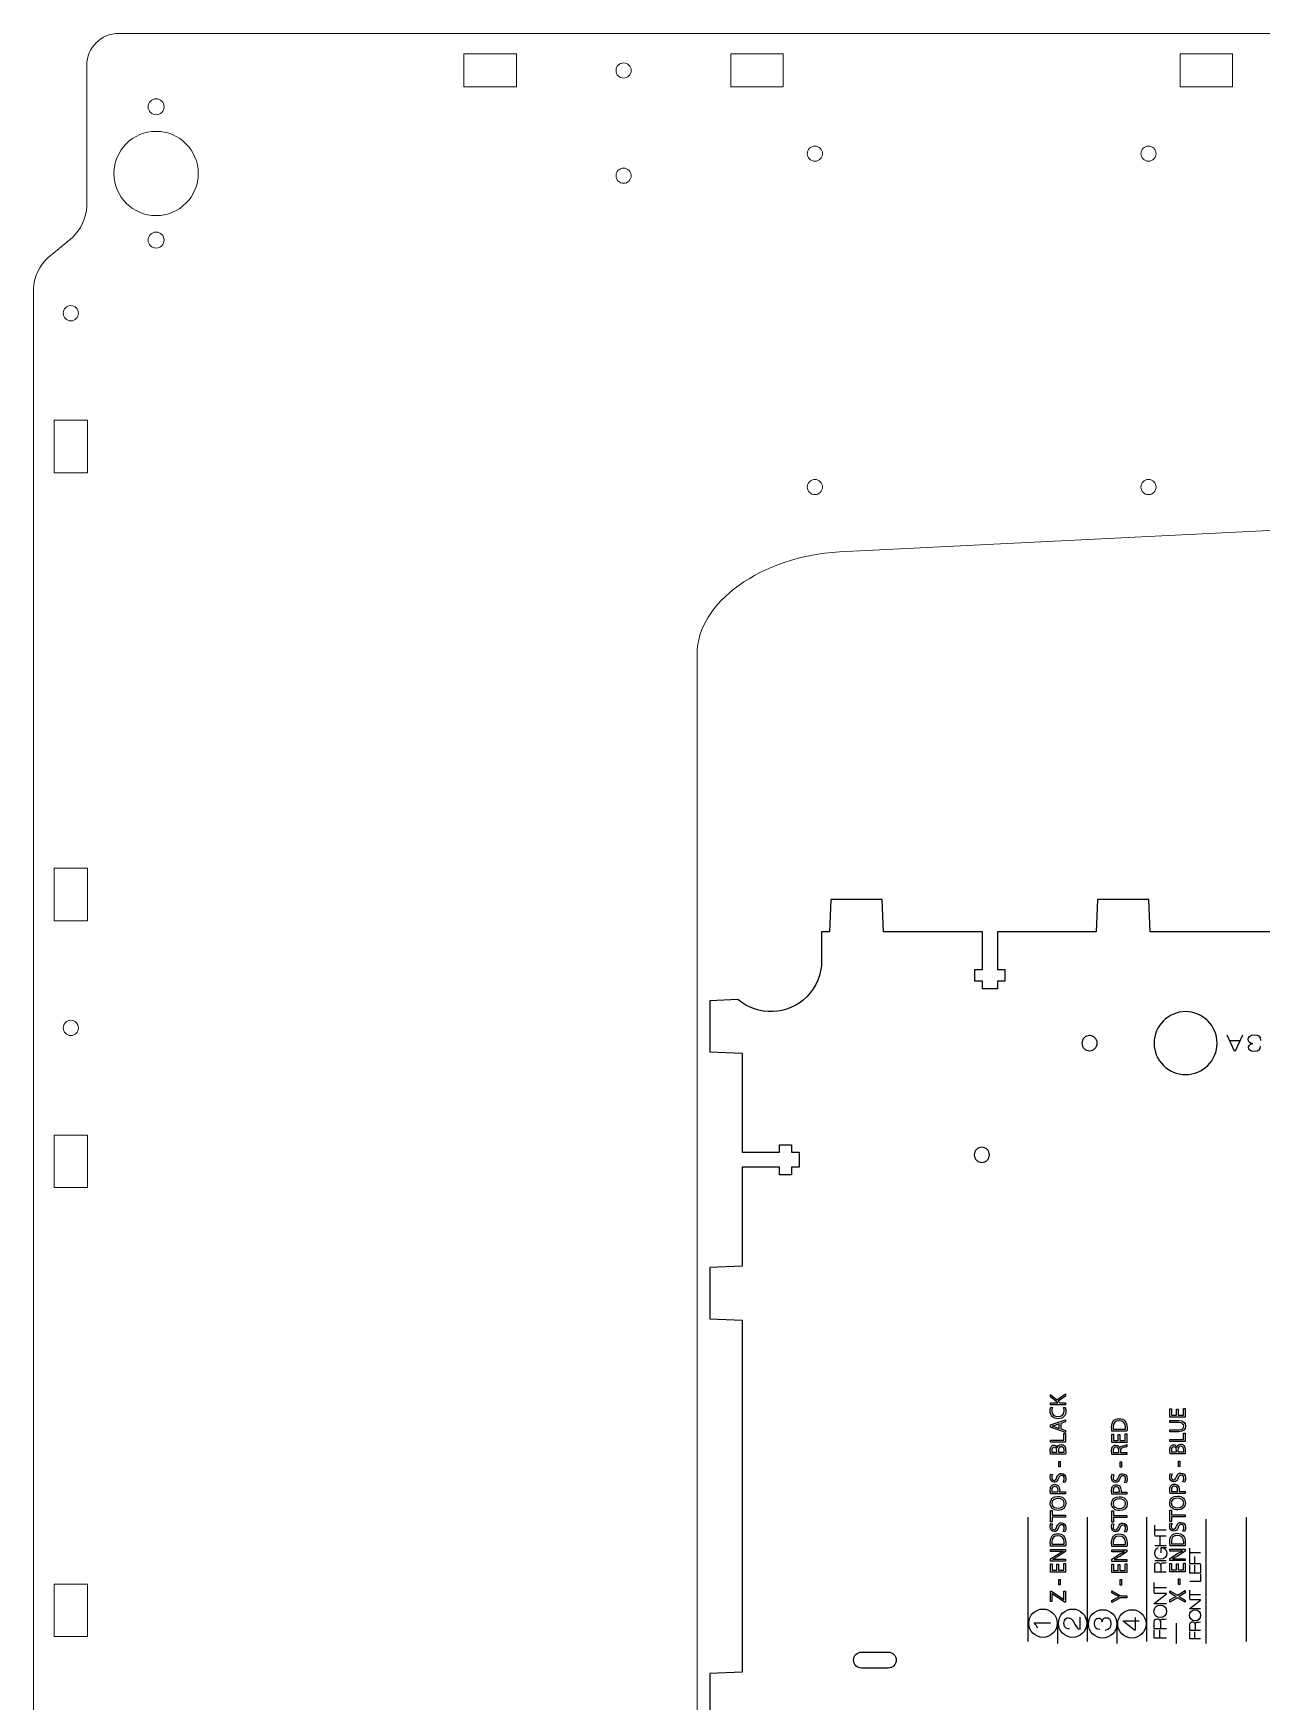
# Model space of a CAD drawing. Header units: millimetres. Extents: x 28 to 1172, y 29 to 868.
# Drawn here: x 28.5 to 212.6, y 617.3 to 867.5 of the extents above; entities that cross this region are included whole.
import ezdxf

# ---------------------------------------------------------------- set-up
doc = ezdxf.new("R2010")
doc.units = ezdxf.units.MM
doc.layers.add('Layer_1', color=7, linetype='CONTINUOUS', true_color=0xffffff)
doc.layers.add('New Right hand side', color=1, linetype='CONTINUOUS', lineweight=0, true_color=0xff0000)

msp = doc.modelspace()

# ---------------------------------------------------------------- linework, layer by layer
at = {"layer": 'Layer_1', "color": 1, "true_color": 0xff0000}
for points in [[(170.75, 732.74), (155.91, 732.74), (155.71, 737.61), (148.03, 737.61), (147.83, 732.74), (146.65, 732.74), (146.65, 728.31), (146.65, 728.36)], [(217.07, 732.74), (195.9, 732.74), (195.7, 737.61), (188.02, 737.61), (187.82, 732.74), (172.99, 732.74), (172.99, 727.13), (174.11, 727.13), (174.11, 725.37), (172.99, 725.37), (172.99, 724.21), (170.75, 724.21), (170.75, 725.37), (169.63, 725.37), (169.63, 727.13), (170.75, 727.13), (170.75, 732.74), (170.75, 732.74)], [(134.1, 722.6), (129.88, 722.43), (129.88, 714.75), (134.75, 714.55), (134.75, 699.7), (140.36, 699.7), (140.36, 700.82), (142.12, 700.82), (142.12, 699.7), (143.28, 699.7), (143.28, 697.46), (142.12, 697.46), (142.12, 696.34), (140.36, 696.34), (140.36, 697.46), (134.75, 697.46), (134.75, 682.62), (129.88, 682.42), (129.88, 674.74), (134.75, 674.54), (134.75, 621.75), (129.88, 621.55), (129.88, 613.87)], [(185.67, 716.07), (185.67, 716.07)], [(196.49, 716.07), (196.49, 716.07)], [(169.53, 699.32), (169.53, 699.32)], [(152.64, 624.75), (156.64, 624.75), (156.64, 624.75)], [(156.64, 622.35), (152.64, 622.35)]]:
    msp.add_lwpolyline(points, dxfattribs=at)
at = {"layer": 'Layer_1', "color": 5, "true_color": 0x0000ff}
for points in [[(209.74, 717.27), (208.63, 714.86), (208.54, 714.86), (207.43, 717.27)], [(207.79, 716.48), (209.38, 716.48)], [(211.21, 715.98), (211.21, 715.99)], [(181.79, 662.32), (180.94, 663.02), (180.94, 663.39), (181.91, 662.56), (183.22, 663.45), (183.22, 663.1), (182.1, 662.35), (182.35, 662.13), (183.22, 662.13), (183.22, 661.84), (180.94, 661.84), (180.94, 661.84)], [(180.94, 661.84), (180.94, 662.13), (182.04, 662.13), (182.04, 662.14)], [(181, 661.47), (181.24, 661.4)], [(182.91, 661.41), (183.15, 661.47), (183.15, 661.47)], [(200.07, 661.16), (200.07, 660.28), (200.89, 660.28), (200.89, 661.27), (201.14, 661.27), (201.14, 659.98), (198.86, 659.98), (198.86, 661.22), (199.11, 661.22), (199.11, 660.28), (199.83, 660.28), (199.83, 661.16), (200.07, 661.16), (200.07, 661.16)], [(182.5, 658.22), (183.22, 657.99), (183.22, 657.68), (180.94, 658.46), (180.94, 658.81), (183.22, 659.59), (183.22, 659.28), (182.5, 659.03), (182.5, 658.22), (182.5, 658.22)], [(181.2, 658.63), (181.2, 658.62)], [(181.61, 658.51), (182.27, 658.28), (182.27, 658.97), (182.27, 658.97)], [(182.27, 658.97), (181.62, 658.75)], [(190.38, 658.16), (192.19, 658.16), (192.19, 658.16)], [(200.21, 659.17), (198.86, 659.17), (198.86, 659.47), (200.19, 659.47)], [(198.86, 658.09), (200.21, 658.09)], [(200.2, 657.79), (198.86, 657.79), (198.86, 658.09), (198.86, 658.09)], [(180.94, 656.25), (180.94, 656.55), (182.97, 656.55), (182.97, 657.52), (183.22, 657.52), (183.22, 656.25), (180.94, 656.25), (180.94, 656.25)], [(191.35, 657.38), (191.35, 656.5), (192.17, 656.5), (192.17, 657.48), (192.42, 657.48), (192.42, 656.2), (190.14, 656.2), (190.14, 657.43), (190.39, 657.43), (190.39, 656.5), (191.11, 656.5), (191.11, 657.38), (191.35, 657.38), (191.35, 657.38)], [(192.41, 657.87), (190.17, 657.87), (190.17, 657.87)], [(192.42, 655.87), (192.42, 655.56)], [(198.86, 656.31), (198.86, 656.61), (200.89, 656.61), (200.89, 657.59), (201.14, 657.59), (201.14, 656.31), (198.86, 656.31), (198.86, 656.31)], [(183.21, 654.42), (180.97, 654.42), (180.97, 654.42)], [(181.17, 654.71), (181.91, 654.71), (181.91, 654.71)], [(181.91, 654.71), (181.91, 654.98)], [(181.99, 655.39), (182, 655.39)], [(182.13, 654.96), (182.13, 654.71), (183, 654.71), (183, 654.71)], [(182.2, 652.51), (182.2, 653.34), (182.41, 653.34), (182.41, 652.51), (182.2, 652.51), (182.2, 652.51)], [(191.43, 654.95), (191.43, 654.67), (192.42, 654.67), (192.42, 654.38), (190.17, 654.38), (190.17, 654.38)], [(190.37, 654.67), (191.21, 654.67), (191.21, 654.67)], [(191.21, 654.67), (191.21, 654.97)], [(191.32, 655.36), (191.33, 655.36)], [(191.4, 652.47), (191.4, 653.3), (191.61, 653.3), (191.61, 652.47), (191.4, 652.47), (191.4, 652.47)], [(201.13, 654.48), (198.89, 654.48), (198.89, 654.48)], [(199.09, 654.78), (199.83, 654.78), (199.83, 654.78)], [(199.83, 654.78), (199.83, 655.04)], [(199.91, 655.45), (199.92, 655.45)], [(200.05, 655.02), (200.05, 654.78), (200.92, 654.78), (200.92, 654.78)], [(200.12, 652.57), (200.12, 653.4), (200.33, 653.4), (200.33, 652.57), (200.12, 652.57), (200.12, 652.57)], [(181.01, 651.45), (181.25, 651.36)], [(190.21, 651.41), (190.45, 651.32)], [(198.93, 651.51), (199.17, 651.43)], [(182.31, 648.77), (183.22, 648.77), (183.22, 648.47), (180.97, 648.47), (180.97, 648.47)], [(181.18, 648.77), (182.07, 648.77), (182.07, 648.77)], [(182.06, 648.09), (182.06, 648.09)], [(183.11, 650.16), (182.86, 650.24), (182.86, 650.24)], [(191.51, 648.73), (192.42, 648.73), (192.42, 648.43), (190.17, 648.43), (190.17, 648.43)], [(190.38, 648.73), (191.27, 648.73), (191.27, 648.73)], [(191.25, 648.05), (191.25, 648.05)], [(192.31, 650.12), (192.06, 650.2), (192.06, 650.2)], [(200.23, 648.83), (201.14, 648.83), (201.14, 648.53), (198.89, 648.53), (198.89, 648.53)], [(199.1, 648.83), (199.99, 648.83), (199.99, 648.83)], [(199.98, 648.15), (199.98, 648.15)], [(201.03, 650.22), (200.78, 650.3), (200.78, 650.3)], [(181.19, 644.98), (181.19, 644.29), (180.94, 644.29), (180.94, 645.98), (181.19, 645.98), (181.19, 645.28), (183.22, 645.28), (183.22, 644.98), (181.19, 644.98), (181.19, 644.98)], [(182.09, 646.32), (182.09, 646.32)], [(190.39, 644.94), (190.39, 644.25), (190.14, 644.25), (190.14, 645.94), (190.39, 645.94), (190.39, 645.24), (192.42, 645.24), (192.42, 644.94), (190.39, 644.94), (190.39, 644.94)], [(191.29, 646.28), (191.29, 646.28)], [(199.11, 645.04), (199.11, 644.35), (198.86, 644.35), (198.86, 646.04), (199.11, 646.04), (199.11, 645.34), (201.14, 645.34), (201.14, 645.04), (199.11, 645.04), (199.11, 645.04)], [(200.01, 646.38), (200.01, 646.38)], [(177.62, 626.34), (177.62, 644.97)], [(181.01, 644.05), (181.25, 643.97)], [(186.52, 626.34), (186.52, 644.97)], [(190.21, 644.01), (190.45, 643.93)], [(195.41, 626.34), (195.41, 644.97)], [(196.58, 642.3), (196.58, 643.78)], [(198.31, 643.02), (196.6, 643.02)], [(198.93, 644.11), (199.17, 644.03)], [(204.31, 626.04), (204.31, 644.67)], [(210.34, 626.34), (210.34, 644.97)], [(183.21, 640.62), (180.97, 640.62), (180.97, 640.62)], [(181.19, 640.92), (182.99, 640.92), (182.99, 640.92)], [(183.11, 642.76), (182.86, 642.84), (182.86, 642.84)], [(192.41, 640.58), (190.17, 640.58), (190.17, 640.58)], [(190.38, 640.88), (192.19, 640.88), (192.19, 640.88)], [(192.31, 642.72), (192.06, 642.8), (192.06, 642.8)], [(196.58, 642.18), (198.31, 642.18)], [(198.31, 640.7), (196.58, 640.7)], [(197.39, 640.7), (197.39, 642.18)], [(201.13, 640.68), (198.89, 640.68), (198.89, 640.68)], [(199.1, 640.98), (200.91, 640.98), (200.91, 640.98)], [(201.03, 642.82), (200.78, 642.9), (200.78, 642.9)], [(181.89, 639.83), (180.94, 639.83), (180.94, 640.11), (183.22, 640.11), (183.22, 639.81), (182.06, 639.08)], [(183.22, 638.39), (180.94, 638.39), (180.94, 638.72), (182.09, 639.45)], [(182.15, 637.91), (182.15, 637.02), (182.97, 637.02), (182.97, 638.01), (183.22, 638.01), (183.22, 636.72), (180.94, 636.72), (180.94, 637.96), (181.19, 637.96), (181.19, 637.02), (181.91, 637.02), (181.91, 637.91), (182.15, 637.91), (182.15, 637.91)], [(181.3, 638.66), (181.3, 638.65)], [(182.24, 638.67), (183.22, 638.67), (183.22, 638.39), (183.22, 638.39)], [(182.83, 639.85), (182.83, 639.86)], [(191.09, 639.79), (190.14, 639.79), (190.14, 640.07), (192.42, 640.07), (192.42, 639.77), (191.26, 639.04)], [(192.42, 638.35), (190.14, 638.35), (190.14, 638.68), (191.29, 639.41)], [(190.5, 638.62), (190.5, 638.61)], [(191.44, 638.63), (192.42, 638.63), (192.42, 638.35), (192.42, 638.35)], [(192.03, 639.81), (192.03, 639.82)], [(196.58, 638.46), (198.31, 638.46)], [(197.54, 639.63), (197.54, 640.44), (198.35, 640.44)], [(199.81, 639.89), (198.86, 639.89), (198.86, 640.17), (201.14, 640.17), (201.14, 639.87), (199.98, 639.15)], [(201.14, 638.46), (198.86, 638.46), (198.86, 638.78), (200.01, 639.51)], [(200.07, 637.97), (200.07, 637.08), (200.89, 637.08), (200.89, 638.07), (201.14, 638.07), (201.14, 636.79), (198.86, 636.79), (198.86, 638.02), (199.11, 638.02), (199.11, 637.08), (199.83, 637.08), (199.83, 637.97), (200.07, 637.97), (200.07, 637.97)], [(199.22, 638.72), (199.22, 638.71)], [(200.16, 638.73), (201.14, 638.73), (201.14, 638.46), (201.14, 638.46)], [(200.75, 639.91), (200.75, 639.92)], [(201.82, 638.95), (201.82, 640.34)], [(203.43, 639.65), (201.82, 639.65)], [(203.43, 638), (201.82, 638), (201.82, 639.13)], [(202.57, 638), (202.57, 639.06)], [(182.2, 634.81), (182.2, 635.65), (182.41, 635.65), (182.41, 634.81), (182.2, 634.81), (182.2, 634.81)], [(191.35, 637.87), (191.35, 636.98), (192.17, 636.98), (192.17, 637.97), (192.42, 637.97), (192.42, 636.68), (190.14, 636.68), (190.14, 637.92), (190.39, 637.92), (190.39, 636.98), (191.11, 636.98), (191.11, 637.87), (191.35, 637.87), (191.35, 637.87)], [(191.4, 634.77), (191.4, 635.61), (191.61, 635.61), (191.61, 634.77), (191.4, 634.77), (191.4, 634.77)], [(198.31, 636.75), (196.58, 636.75), (196.58, 637.7)], [(197.47, 637.76), (197.47, 637.76), (197.47, 636.75)], [(200.12, 634.88), (200.12, 635.71), (200.33, 635.71), (200.33, 634.88), (200.12, 634.88), (200.12, 634.88)], [(203.43, 637.86), (203.43, 636.6), (201.82, 636.6), (201.82, 637.85)], [(203.43, 636.44), (203.43, 635.31), (201.82, 635.31)], [(202.57, 636.6), (202.57, 637.8)], [(183.05, 632.22), (181.2, 633.49), (181.18, 633.49), (181.18, 632.33), (180.94, 632.33), (180.94, 633.87), (181.12, 633.87), (182.96, 632.61), (182.97, 632.61), (182.97, 633.89), (183.22, 633.89), (183.22, 632.22), (183.05, 632.22), (183.05, 632.22)], [(190.77, 633.29), (190.14, 633.62), (190.14, 633.95), (191.45, 633.19), (192.42, 633.19), (192.42, 632.89), (192.42, 632.89)], [(191.24, 633.05), (191.24, 633.06)], [(196.5, 633.61), (196.5, 635.18)], [(198.32, 634.4), (196.5, 634.4)], [(198.32, 631.99), (196.5, 631.99), (196.5, 632.05), (198.32, 633.48), (198.32, 633.54), (196.5, 633.54)], [(199.39, 633.3), (198.86, 633.61), (198.86, 633.95), (199.97, 633.26), (201.14, 633.97), (201.14, 633.63), (201.14, 633.63)], [(199.78, 633.09), (199.78, 633.1)], [(200.18, 633.07), (200.18, 633.07)], [(201.14, 633.63), (200.64, 633.33)], [(201.84, 632.66), (201.84, 634.02)], [(203.42, 633.34), (201.84, 633.34)], [(179.82, 631.2), (179.82, 631.2)], [(184.27, 631.2), (184.27, 631.2)], [(188.78, 631.1), (188.78, 631.1)], [(192.42, 632.89), (191.45, 632.89), (190.14, 632.16), (190.14, 632.5), (190.77, 632.82)], [(193.15, 631.1), (193.15, 631.1)], [(196.46, 630.86), (196.46, 630.86)], [(200.64, 632.82), (201.14, 632.55), (201.14, 632.21), (199.98, 632.9), (198.86, 632.23), (198.86, 632.58), (199.39, 632.88)], [(203.42, 631.24), (201.84, 631.24), (201.84, 631.3), (203.42, 632.54), (203.42, 632.59), (201.84, 632.59)], [(178.55, 629.07), (178.55, 629.15), (180.94, 629.15)], [(182.07, 626.04), (182.07, 629.07)], [(184.36, 629.39), (184.66, 628.81)], [(185.41, 628.19), (185.41, 629.96)], [(188.69, 629.28), (188.7, 629.28)], [(190.97, 626.04), (190.97, 629.07)], [(193.63, 629.44), (193.63, 628.03), (193.54, 628.03), (191.88, 629.35), (191.88, 629.44), (193.63, 629.44)], [(193.63, 629.92), (193.63, 629.44), (194.26, 629.44)], [(198.32, 628.23), (196.5, 628.23), (196.5, 629.23)], [(198.32, 626.82), (196.5, 626.82), (196.5, 628.09)], [(197.34, 626.82), (197.34, 628.02)], [(197.43, 629.29), (197.43, 629.29), (197.44, 628.23)], [(199.86, 626.04), (199.86, 629.07)], [(201.8, 630.26), (201.8, 630.26)], [(203.42, 627.97), (201.84, 627.97), (201.84, 628.84)], [(202.64, 628.9), (202.65, 628.9)], [(202.65, 628.9), (202.65, 627.97)], [(203.42, 626.74), (201.84, 626.74), (201.84, 627.85)], [(202.57, 626.74), (202.57, 627.79)]]:
    msp.add_lwpolyline(points, dxfattribs=at)
at = {"layer": 'Layer_1', "color": 1, "true_color": 0xff0000}
for points in [[(146.65, 728.36), (146.64, 726.43), (145.9, 724.49), (144.42, 723.02)], [(144.42, 723.02), (141.59, 720.19), (137.1, 720.05), (134.1, 722.6)], [(201.21, 720.79), (198.61, 720.79), (196.49, 718.67), (196.49, 716.07)], [(205.93, 716.07), (205.93, 718.67), (203.82, 720.79), (201.21, 720.79)], [(186.81, 717.21), (186.18, 717.21), (185.67, 716.7), (185.67, 716.07)], [(185.67, 716.07), (185.67, 715.44), (186.18, 714.93), (186.81, 714.93)], [(187.95, 716.07), (187.95, 716.7), (187.44, 717.21), (186.81, 717.21)], [(186.81, 714.93), (187.44, 714.93), (187.95, 715.44), (187.95, 716.07)], [(196.49, 716.07), (196.49, 713.46), (198.61, 711.35), (201.21, 711.35)], [(201.21, 711.35), (203.82, 711.35), (205.93, 713.46), (205.93, 716.07)], [(170.67, 700.46), (170.05, 700.46), (169.53, 699.95), (169.53, 699.32)], [(169.53, 699.32), (169.53, 698.69), (170.05, 698.18), (170.67, 698.18)], [(171.81, 699.32), (171.81, 699.95), (171.3, 700.46), (170.67, 700.46)], [(170.67, 698.18), (171.3, 698.18), (171.81, 698.69), (171.81, 699.32)], [(151.44, 623.55), (151.44, 624.21), (151.97, 624.75), (152.64, 624.75)], [(152.64, 622.35), (151.97, 622.35), (151.44, 622.89), (151.44, 623.55)], [(156.64, 624.75), (157.3, 624.75), (157.84, 624.21), (157.84, 623.55)], [(157.84, 623.55), (157.84, 622.89), (157.3, 622.35), (156.64, 622.35)]]:
    msp.add_open_spline(points, degree=3, dxfattribs=at)
at = {"layer": 'Layer_1', "color": 5, "true_color": 0x0000ff}
for points in [[(210.6, 716.62), (210.6, 716.89), (210.77, 717.31), (211.52, 717.31)], [(211.21, 715.99), (210.75, 716.04), (210.6, 716.31), (210.6, 716.62)], [(210.65, 715.45), (210.65, 715.68), (210.79, 715.94), (211.21, 715.98)], [(212.37, 715.62), (212.35, 715.13), (212.14, 714.82), (211.47, 714.82)], [(211.52, 717.31), (212.14, 717.31), (212.44, 717), (212.44, 716.53)], [(212.44, 716.53), (212.44, 716.51), (212.43, 716.48), (212.43, 716.45)], [(211.47, 714.82), (210.9, 714.82), (210.65, 715.08), (210.65, 715.45)], [(180.9, 660.93), (180.9, 661.21), (180.96, 661.4), (181, 661.47)], [(182.1, 659.74), (181.38, 659.74), (180.9, 660.22), (180.9, 660.93)], [(181.24, 661.4), (181.19, 661.29), (181.15, 661.13), (181.15, 660.94)], [(181.15, 660.94), (181.15, 660.41), (181.49, 660.05), (182.09, 660.05)], [(182.04, 662.14), (181.95, 662.21), (181.87, 662.27), (181.79, 662.32)], [(182.09, 660.05), (182.65, 660.05), (183.01, 660.37), (183.01, 660.93)], [(183.26, 660.86), (183.26, 660.22), (182.85, 659.74), (182.1, 659.74)], [(183.01, 660.93), (183.01, 661.11), (182.97, 661.29), (182.91, 661.41)], [(183.15, 661.47), (183.2, 661.36), (183.26, 661.14), (183.26, 660.86)], [(181.62, 658.75), (181.47, 658.7), (181.33, 658.66), (181.2, 658.63)], [(181.2, 658.62), (181.33, 658.59), (181.47, 658.55), (181.61, 658.51)], [(190.12, 658.49), (190.12, 658.92), (190.22, 659.22), (190.41, 659.42)], [(190.17, 657.87), (190.14, 658.05), (190.12, 658.26), (190.12, 658.49)], [(191.23, 659.43), (190.7, 659.43), (190.35, 659.13), (190.35, 658.51)], [(190.35, 658.51), (190.35, 658.35), (190.37, 658.24), (190.38, 658.16)], [(190.41, 659.42), (190.59, 659.62), (190.86, 659.74), (191.22, 659.74)], [(191.22, 659.74), (191.6, 659.74), (191.9, 659.62), (192.11, 659.41)], [(192.2, 658.46), (192.2, 659.09), (191.85, 659.43), (191.23, 659.43)], [(192.11, 659.41), (192.32, 659.2), (192.44, 658.85), (192.44, 658.4)], [(192.19, 658.16), (192.2, 658.24), (192.2, 658.34), (192.2, 658.46)], [(192.44, 658.4), (192.44, 658.19), (192.43, 658.02), (192.41, 657.87)], [(200.19, 659.47), (200.89, 659.47), (201.18, 659.1), (201.18, 658.61)], [(201.18, 658.61), (201.18, 658.14), (200.91, 657.79), (200.2, 657.79)], [(200.94, 658.62), (200.94, 658.95), (200.71, 659.17), (200.21, 659.17)], [(200.21, 658.09), (200.72, 658.09), (200.94, 658.31), (200.94, 658.62)], [(180.92, 654.96), (180.92, 655.25), (180.97, 655.44), (181.09, 655.58)], [(181.09, 655.58), (181.18, 655.7), (181.31, 655.77), (181.49, 655.77)], [(181.49, 655.77), (181.71, 655.77), (181.91, 655.62), (181.99, 655.39)], [(182, 655.39), (182.05, 655.6), (182.23, 655.86), (182.57, 655.86)], [(182.57, 655.55), (182.26, 655.55), (182.13, 655.28), (182.13, 654.96)], [(182.57, 655.86), (182.77, 655.86), (182.92, 655.78), (183.03, 655.66)], [(183.01, 654.96), (183.01, 655.27), (182.9, 655.55), (182.57, 655.55)], [(183.03, 655.66), (183.17, 655.51), (183.24, 655.25), (183.24, 654.88)], [(190.12, 654.94), (190.12, 655.26), (190.18, 655.47), (190.31, 655.6)], [(190.31, 655.6), (190.41, 655.72), (190.56, 655.78), (190.74, 655.78)], [(190.74, 655.78), (191.04, 655.78), (191.24, 655.59), (191.32, 655.36)], [(191.33, 655.36), (191.39, 655.53), (191.56, 655.64), (191.79, 655.69)], [(191.79, 655.69), (192.11, 655.76), (192.33, 655.82), (192.42, 655.87)], [(192.42, 655.56), (192.35, 655.52), (192.16, 655.47), (191.87, 655.41)], [(198.84, 655.02), (198.84, 655.31), (198.89, 655.5), (199.01, 655.64)], [(199.01, 655.64), (199.1, 655.76), (199.23, 655.83), (199.41, 655.83)], [(199.44, 655.53), (199.18, 655.53), (199.07, 655.33), (199.07, 655.04)], [(199.41, 655.83), (199.63, 655.83), (199.83, 655.69), (199.91, 655.45)], [(199.83, 655.04), (199.83, 655.35), (199.66, 655.53), (199.44, 655.53)], [(199.92, 655.45), (199.97, 655.67), (200.15, 655.92), (200.49, 655.92)], [(200.49, 655.61), (200.18, 655.61), (200.05, 655.34), (200.05, 655.02)], [(200.49, 655.92), (200.69, 655.92), (200.84, 655.84), (200.95, 655.72)], [(200.93, 655.02), (200.93, 655.33), (200.82, 655.61), (200.49, 655.61)], [(200.95, 655.72), (201.09, 655.57), (201.16, 655.31), (201.16, 654.94)], [(180.97, 654.42), (180.94, 654.55), (180.92, 654.76), (180.92, 654.96)], [(181.52, 655.47), (181.26, 655.47), (181.15, 655.27), (181.15, 654.98)], [(181.15, 654.98), (181.15, 654.84), (181.16, 654.76), (181.17, 654.71)], [(181.91, 654.98), (181.91, 655.29), (181.74, 655.47), (181.52, 655.47)], [(183, 654.71), (183.01, 654.78), (183.01, 654.86), (183.01, 654.96)], [(183.24, 654.88), (183.24, 654.67), (183.23, 654.52), (183.21, 654.42)], [(190.17, 654.38), (190.14, 654.53), (190.12, 654.74), (190.12, 654.94)], [(190.77, 655.49), (190.48, 655.49), (190.35, 655.28), (190.35, 654.96)], [(190.35, 654.96), (190.35, 654.82), (190.36, 654.72), (190.37, 654.67)], [(191.21, 654.97), (191.21, 655.29), (191.03, 655.49), (190.77, 655.49)], [(191.87, 655.41), (191.56, 655.34), (191.44, 655.22), (191.43, 654.95)], [(198.89, 654.48), (198.86, 654.61), (198.84, 654.82), (198.84, 655.02)], [(199.07, 655.04), (199.07, 654.9), (199.08, 654.82), (199.09, 654.78)], [(200.92, 654.78), (200.93, 654.84), (200.93, 654.92), (200.93, 655.02)], [(201.16, 654.94), (201.16, 654.73), (201.15, 654.58), (201.13, 654.48)], [(180.9, 650.95), (180.9, 651.18), (180.96, 651.35), (181.01, 651.45)], [(181.52, 650.21), (181.16, 650.21), (180.9, 650.5), (180.9, 650.95)], [(181.25, 651.36), (181.21, 651.29), (181.14, 651.14), (181.14, 650.93)], [(181.14, 650.93), (181.14, 650.62), (181.33, 650.5), (181.49, 650.5)], [(181.49, 650.5), (181.7, 650.5), (181.8, 650.64), (181.93, 650.96)], [(182.17, 650.81), (182.04, 650.44), (181.84, 650.21), (181.52, 650.21)], [(181.93, 650.96), (182.08, 651.34), (182.26, 651.54), (182.6, 651.54)], [(182.62, 651.24), (182.41, 651.24), (182.29, 651.12), (182.17, 650.81)], [(182.6, 651.54), (182.95, 651.54), (183.26, 651.28), (183.26, 650.74)], [(183.01, 650.76), (183.01, 651.06), (182.85, 651.24), (182.62, 651.24)], [(182.86, 650.24), (182.95, 650.37), (183.01, 650.56), (183.01, 650.76)], [(183.26, 650.74), (183.26, 650.52), (183.19, 650.28), (183.11, 650.16)], [(190.1, 650.9), (190.1, 651.13), (190.16, 651.31), (190.21, 651.41)], [(190.72, 650.17), (190.36, 650.17), (190.1, 650.46), (190.1, 650.9)], [(190.45, 651.32), (190.41, 651.25), (190.34, 651.1), (190.34, 650.89)], [(190.34, 650.89), (190.34, 650.58), (190.53, 650.46), (190.69, 650.46)], [(190.69, 650.46), (190.9, 650.46), (191, 650.6), (191.13, 650.92)], [(191.37, 650.77), (191.23, 650.4), (191.04, 650.17), (190.72, 650.17)], [(191.13, 650.92), (191.28, 651.3), (191.46, 651.5), (191.8, 651.5)], [(191.82, 651.2), (191.61, 651.2), (191.49, 651.08), (191.37, 650.77)], [(191.8, 651.5), (192.15, 651.5), (192.46, 651.24), (192.46, 650.7)], [(192.21, 650.72), (192.21, 651.02), (192.05, 651.2), (191.82, 651.2)], [(192.06, 650.2), (192.15, 650.33), (192.21, 650.52), (192.21, 650.72)], [(192.46, 650.7), (192.46, 650.48), (192.39, 650.24), (192.31, 650.12)], [(198.82, 651.01), (198.82, 651.24), (198.87, 651.41), (198.93, 651.51)], [(199.44, 650.27), (199.08, 650.27), (198.82, 650.56), (198.82, 651.01)], [(199.17, 651.43), (199.13, 651.35), (199.06, 651.2), (199.06, 651)], [(199.06, 651), (199.06, 650.68), (199.25, 650.57), (199.41, 650.57)], [(199.41, 650.57), (199.62, 650.57), (199.72, 650.7), (199.85, 651.02)], [(200.09, 650.87), (199.95, 650.5), (199.76, 650.27), (199.44, 650.27)], [(199.85, 651.02), (200, 651.4), (200.18, 651.6), (200.52, 651.6)], [(200.54, 651.3), (200.33, 651.3), (200.2, 651.18), (200.09, 650.87)], [(200.52, 651.6), (200.87, 651.6), (201.18, 651.34), (201.18, 650.8)], [(200.93, 650.82), (200.93, 651.12), (200.77, 651.3), (200.54, 651.3)], [(200.78, 650.3), (200.86, 650.43), (200.93, 650.62), (200.93, 650.82)], [(201.18, 650.8), (201.18, 650.58), (201.11, 650.34), (201.03, 650.22)], [(180.9, 647.06), (180.9, 647.69), (181.37, 648.09), (182.06, 648.09)], [(180.92, 649.04), (180.92, 649.33), (180.99, 649.54), (181.11, 649.68)], [(180.97, 648.47), (180.94, 648.62), (180.92, 648.8), (180.92, 649.04)], [(181.11, 649.68), (181.22, 649.8), (181.38, 649.88), (181.59, 649.88)], [(181.6, 649.58), (181.3, 649.58), (181.15, 649.37), (181.15, 649.05)], [(181.15, 649.05), (181.15, 648.92), (181.16, 648.82), (181.18, 648.77)], [(181.59, 649.88), (181.79, 649.88), (181.96, 649.82), (182.08, 649.7)], [(182.09, 649.01), (182.09, 649.37), (181.91, 649.58), (181.6, 649.58)], [(182.06, 648.09), (182.84, 648.09), (183.26, 647.61), (183.26, 647.03)], [(182.07, 648.77), (182.08, 648.83), (182.09, 648.91), (182.09, 649.01)], [(182.08, 649.7), (182.24, 649.54), (182.33, 649.29), (182.33, 649)], [(182.33, 649), (182.33, 648.92), (182.32, 648.84), (182.31, 648.77)], [(190.1, 647.02), (190.1, 647.65), (190.58, 648.05), (191.25, 648.05)], [(190.12, 649), (190.12, 649.29), (190.19, 649.5), (190.31, 649.64)], [(190.17, 648.43), (190.14, 648.57), (190.12, 648.76), (190.12, 649)], [(190.31, 649.64), (190.42, 649.76), (190.59, 649.84), (190.79, 649.84)], [(190.81, 649.54), (190.5, 649.54), (190.35, 649.33), (190.35, 649)], [(190.35, 649), (190.35, 648.88), (190.36, 648.78), (190.38, 648.73)], [(190.79, 649.84), (190.99, 649.84), (191.16, 649.78), (191.28, 649.66)], [(191.29, 648.97), (191.29, 649.33), (191.11, 649.54), (190.81, 649.54)], [(191.25, 648.05), (192.04, 648.05), (192.46, 647.57), (192.46, 646.99)], [(191.27, 648.73), (191.28, 648.79), (191.29, 648.87), (191.29, 648.97)], [(191.28, 649.66), (191.44, 649.5), (191.53, 649.25), (191.53, 648.96)], [(191.53, 648.96), (191.53, 648.88), (191.52, 648.79), (191.51, 648.73)], [(198.82, 647.12), (198.82, 647.75), (199.29, 648.15), (199.98, 648.15)], [(198.84, 649.1), (198.84, 649.39), (198.91, 649.6), (199.03, 649.74)], [(198.89, 648.53), (198.86, 648.68), (198.84, 648.86), (198.84, 649.1)], [(199.03, 649.74), (199.14, 649.86), (199.31, 649.94), (199.51, 649.94)], [(199.52, 649.64), (199.22, 649.64), (199.07, 649.43), (199.07, 649.11)], [(199.07, 649.11), (199.07, 648.98), (199.08, 648.88), (199.1, 648.83)], [(199.51, 649.94), (199.71, 649.94), (199.88, 649.88), (200, 649.76)], [(200.01, 649.07), (200.01, 649.43), (199.83, 649.64), (199.52, 649.64)], [(199.98, 648.15), (200.76, 648.15), (201.18, 647.67), (201.18, 647.09)], [(199.99, 648.83), (200, 648.89), (200.01, 648.97), (200.01, 649.07)], [(200, 649.76), (200.16, 649.6), (200.25, 649.35), (200.25, 649.07)], [(200.25, 649.07), (200.25, 648.98), (200.24, 648.9), (200.23, 648.83)], [(182.1, 646), (181.37, 646), (180.9, 646.45), (180.9, 647.06)], [(182.07, 647.78), (181.61, 647.78), (181.14, 647.54), (181.14, 647.05)], [(181.14, 647.05), (181.14, 646.56), (181.59, 646.32), (182.09, 646.32)], [(183.02, 647.05), (183.02, 647.51), (182.59, 647.78), (182.07, 647.78)], [(182.09, 646.32), (182.58, 646.32), (183.02, 646.58), (183.02, 647.05)], [(183.26, 647.03), (183.26, 646.42), (182.79, 646), (182.1, 646)], [(191.3, 645.96), (190.57, 645.96), (190.1, 646.41), (190.1, 647.02)], [(191.27, 647.74), (190.81, 647.74), (190.34, 647.5), (190.34, 647.01)], [(190.34, 647.01), (190.34, 646.52), (190.79, 646.28), (191.29, 646.28)], [(192.22, 647.01), (192.22, 647.47), (191.79, 647.74), (191.27, 647.74)], [(191.29, 646.28), (191.78, 646.28), (192.22, 646.54), (192.22, 647.01)], [(192.46, 646.99), (192.46, 646.38), (191.99, 645.96), (191.3, 645.96)], [(200.02, 646.07), (199.29, 646.07), (198.82, 646.51), (198.82, 647.12)], [(199.99, 647.84), (199.53, 647.84), (199.06, 647.6), (199.06, 647.11)], [(199.06, 647.11), (199.06, 646.62), (199.51, 646.38), (200.01, 646.38)], [(200.94, 647.11), (200.94, 647.58), (200.51, 647.84), (199.99, 647.84)], [(200.01, 646.38), (200.5, 646.38), (200.94, 646.64), (200.94, 647.11)], [(201.18, 647.09), (201.18, 646.49), (200.71, 646.07), (200.02, 646.07)], [(180.9, 643.55), (180.9, 643.78), (180.96, 643.95), (181.01, 644.05)], [(181.52, 642.81), (181.16, 642.81), (180.9, 643.1), (180.9, 643.55)], [(181.25, 643.97), (181.21, 643.9), (181.14, 643.74), (181.14, 643.54)], [(181.14, 643.54), (181.14, 643.23), (181.33, 643.11), (181.49, 643.11)], [(181.49, 643.11), (181.7, 643.11), (181.8, 643.25), (181.93, 643.56)], [(182.17, 643.41), (182.04, 643.04), (181.84, 642.81), (181.52, 642.81)], [(181.93, 643.56), (182.08, 643.95), (182.26, 644.14), (182.6, 644.14)], [(182.62, 643.84), (182.41, 643.84), (182.29, 643.72), (182.17, 643.41)], [(182.6, 644.14), (182.95, 644.14), (183.26, 643.88), (183.26, 643.35)], [(183.01, 643.37), (183.01, 643.67), (182.85, 643.84), (182.62, 643.84)], [(182.86, 642.84), (182.95, 642.97), (183.01, 643.16), (183.01, 643.37)], [(183.26, 643.35), (183.26, 643.13), (183.19, 642.89), (183.11, 642.76)], [(190.1, 643.51), (190.1, 643.74), (190.16, 643.91), (190.21, 644.01)], [(190.72, 642.77), (190.36, 642.77), (190.1, 643.06), (190.1, 643.51)], [(190.45, 643.93), (190.41, 643.86), (190.34, 643.7), (190.34, 643.5)], [(190.34, 643.5), (190.34, 643.19), (190.53, 643.07), (190.69, 643.07)], [(190.69, 643.07), (190.9, 643.07), (191, 643.21), (191.13, 643.52)], [(191.37, 643.37), (191.23, 643), (191.04, 642.77), (190.72, 642.77)], [(191.13, 643.52), (191.28, 643.91), (191.46, 644.1), (191.8, 644.1)], [(191.82, 643.8), (191.61, 643.8), (191.49, 643.68), (191.37, 643.37)], [(191.8, 644.1), (192.15, 644.1), (192.46, 643.84), (192.46, 643.3)], [(192.21, 643.33), (192.21, 643.63), (192.05, 643.8), (191.82, 643.8)], [(192.06, 642.8), (192.15, 642.93), (192.21, 643.12), (192.21, 643.33)], [(192.46, 643.3), (192.46, 643.08), (192.39, 642.84), (192.31, 642.72)], [(198.82, 643.61), (198.82, 643.84), (198.87, 644.01), (198.93, 644.11)], [(199.44, 642.87), (199.08, 642.87), (198.82, 643.17), (198.82, 643.61)], [(199.17, 644.03), (199.13, 643.96), (199.06, 643.81), (199.06, 643.6)], [(199.06, 643.6), (199.06, 643.29), (199.25, 643.17), (199.41, 643.17)], [(199.41, 643.17), (199.62, 643.17), (199.72, 643.31), (199.85, 643.62)], [(200.09, 643.47), (199.95, 643.1), (199.76, 642.87), (199.44, 642.87)], [(199.85, 643.62), (200, 644.01), (200.18, 644.2), (200.52, 644.2)], [(200.54, 643.9), (200.33, 643.9), (200.2, 643.78), (200.09, 643.47)], [(200.52, 644.2), (200.87, 644.2), (201.18, 643.94), (201.18, 643.41)], [(200.93, 643.43), (200.93, 643.73), (200.77, 643.9), (200.54, 643.9)], [(200.78, 642.9), (200.86, 643.03), (200.93, 643.22), (200.93, 643.43)], [(201.18, 643.41), (201.18, 643.19), (201.11, 642.95), (201.03, 642.82)], [(180.92, 641.25), (180.92, 641.67), (181.02, 641.97), (181.21, 642.17)], [(180.97, 640.62), (180.94, 640.8), (180.92, 641.02), (180.92, 641.25)], [(182.04, 642.19), (181.5, 642.19), (181.15, 641.89), (181.15, 641.26)], [(181.15, 641.26), (181.15, 641.11), (181.17, 641), (181.19, 640.92)], [(181.21, 642.17), (181.39, 642.38), (181.66, 642.5), (182.02, 642.5)], [(182.02, 642.5), (182.4, 642.5), (182.7, 642.38), (182.91, 642.17)], [(183, 641.22), (183, 641.85), (182.65, 642.19), (182.04, 642.19)], [(182.91, 642.17), (183.12, 641.95), (183.24, 641.6), (183.24, 641.16)], [(182.99, 640.92), (183, 640.99), (183, 641.1), (183, 641.22)], [(183.24, 641.16), (183.24, 640.94), (183.23, 640.77), (183.21, 640.62)], [(190.12, 641.21), (190.12, 641.63), (190.22, 641.93), (190.41, 642.13)], [(190.17, 640.58), (190.14, 640.76), (190.12, 640.97), (190.12, 641.21)], [(191.23, 642.15), (190.7, 642.15), (190.35, 641.84), (190.35, 641.22)], [(190.35, 641.22), (190.35, 641.07), (190.37, 640.95), (190.38, 640.88)], [(190.41, 642.13), (190.59, 642.34), (190.86, 642.46), (191.22, 642.46)], [(191.22, 642.46), (191.6, 642.46), (191.9, 642.34), (192.11, 642.13)], [(192.2, 641.17), (192.2, 641.81), (191.85, 642.15), (191.23, 642.15)], [(192.11, 642.13), (192.32, 641.91), (192.44, 641.56), (192.44, 641.12)], [(192.19, 640.88), (192.2, 640.95), (192.2, 641.06), (192.2, 641.17)], [(192.44, 641.12), (192.44, 640.9), (192.43, 640.73), (192.41, 640.58)], [(198.84, 641.31), (198.84, 641.73), (198.94, 642.03), (199.13, 642.23)], [(198.89, 640.68), (198.86, 640.86), (198.84, 641.08), (198.84, 641.31)], [(199.95, 642.25), (199.42, 642.25), (199.07, 641.95), (199.07, 641.32)], [(199.07, 641.32), (199.07, 641.17), (199.09, 641.06), (199.1, 640.98)], [(199.13, 642.23), (199.31, 642.44), (199.58, 642.56), (199.94, 642.56)], [(199.94, 642.56), (200.32, 642.56), (200.62, 642.44), (200.83, 642.23)], [(200.92, 641.28), (200.92, 641.91), (200.57, 642.25), (199.95, 642.25)], [(200.83, 642.23), (201.04, 642.01), (201.16, 641.66), (201.16, 641.22)], [(200.91, 640.98), (200.92, 641.05), (200.92, 641.16), (200.92, 641.28)], [(201.16, 641.22), (201.16, 641.01), (201.15, 640.83), (201.13, 640.68)], [(182.06, 639.08), (181.81, 638.93), (181.55, 638.77), (181.3, 638.66)], [(181.3, 638.65), (181.59, 638.67), (181.87, 638.67), (182.24, 638.67)], [(182.83, 639.86), (182.53, 639.84), (182.25, 639.83), (181.89, 639.83)], [(182.09, 639.45), (182.36, 639.61), (182.6, 639.75), (182.83, 639.85)], [(191.26, 639.04), (191.01, 638.89), (190.75, 638.73), (190.5, 638.62)], [(190.5, 638.61), (190.79, 638.63), (191.07, 638.63), (191.44, 638.63)], [(192.03, 639.82), (191.73, 639.8), (191.45, 639.79), (191.09, 639.79)], [(191.29, 639.41), (191.56, 639.57), (191.8, 639.71), (192.03, 639.81)], [(196.58, 639.56), (196.58, 640.1), (196.82, 640.35), (197.16, 640.41)], [(197.48, 638.67), (196.91, 638.67), (196.58, 639.07), (196.58, 639.56)], [(196.58, 637.7), (196.58, 638.04), (196.75, 638.17), (197.05, 638.17)], [(197.05, 638.17), (197.22, 638.17), (197.45, 638.06), (197.47, 637.76)], [(197.47, 637.76), (197.47, 638.02), (197.6, 638.14), (197.83, 638.14)], [(198.38, 639.56), (198.38, 639.07), (198.05, 638.67), (197.48, 638.67)], [(197.54, 640.44), (197.74, 640.41), (197.83, 640.38), (197.83, 640.38)], [(197.83, 640.38), (198.22, 640.26), (198.38, 639.92), (198.38, 639.56)], [(197.83, 638.14), (197.9, 638.14), (198.24, 638.15), (198.31, 638.18)], [(199.98, 639.15), (199.73, 638.99), (199.47, 638.83), (199.22, 638.72)], [(199.22, 638.71), (199.51, 638.73), (199.79, 638.73), (200.16, 638.73)], [(200.75, 639.92), (200.45, 639.9), (200.17, 639.89), (199.81, 639.89)], [(200.01, 639.51), (200.28, 639.67), (200.52, 639.81), (200.75, 639.91)], [(191.24, 633.06), (191.09, 633.12), (190.94, 633.2), (190.77, 633.29)], [(190.77, 632.82), (190.94, 632.91), (191.08, 632.98), (191.24, 633.05)], [(199.78, 633.1), (199.64, 633.16), (199.54, 633.22), (199.39, 633.3)], [(199.39, 632.88), (199.54, 632.96), (199.66, 633.03), (199.78, 633.09)], [(200.64, 633.33), (200.44, 633.22), (200.32, 633.14), (200.18, 633.07)], [(200.18, 633.07), (200.32, 633), (200.44, 632.93), (200.64, 632.82)], [(177.7, 629.07), (177.7, 630.25), (178.65, 631.2), (179.82, 631.2)], [(179.82, 631.2), (181, 631.2), (181.95, 630.25), (181.95, 629.07)], [(182.15, 629.07), (182.15, 630.25), (183.1, 631.2), (184.27, 631.2)], [(184.27, 631.2), (185.44, 631.2), (186.39, 630.25), (186.39, 629.07)], [(186.65, 628.98), (186.65, 630.15), (187.6, 631.1), (188.78, 631.1)], [(188.78, 631.1), (189.95, 631.1), (190.9, 630.15), (190.9, 628.98)], [(191.03, 628.98), (191.03, 630.15), (191.98, 631.1), (193.15, 631.1)], [(193.15, 631.1), (194.32, 631.1), (195.28, 630.15), (195.28, 628.98)], [(196.46, 630.86), (196.46, 631.37), (196.81, 631.8), (197.41, 631.8)], [(197.41, 629.91), (196.81, 629.91), (196.46, 630.34), (196.46, 630.86)], [(197.41, 631.8), (198.01, 631.8), (198.36, 631.37), (198.36, 630.86)], [(198.36, 630.86), (198.36, 630.34), (198.01, 629.91), (197.41, 629.91)], [(201.8, 630.26), (201.8, 630.71), (202.1, 631.08), (202.63, 631.08)], [(202.63, 631.08), (203.15, 631.08), (203.45, 630.71), (203.45, 630.26)], [(179.82, 626.95), (178.65, 626.95), (177.7, 627.9), (177.7, 629.07)], [(179, 628.32), (178.91, 628.68), (178.72, 628.92), (178.55, 629.07)], [(181.95, 629.07), (181.95, 627.9), (181, 626.95), (179.82, 626.95)], [(184.27, 626.95), (183.1, 626.95), (182.15, 627.9), (182.15, 629.07)], [(182.97, 629.08), (182.97, 629.76), (183.41, 629.89), (183.64, 629.89)], [(183.82, 628.24), (183.56, 628.24), (182.97, 628.25), (182.97, 629.08)], [(183.64, 629.89), (183.99, 629.89), (184.19, 629.68), (184.36, 629.39)], [(186.39, 629.07), (186.39, 627.9), (185.44, 626.95), (184.27, 626.95)], [(184.66, 628.81), (184.91, 628.37), (185.05, 628.19), (185.41, 628.19)], [(188.78, 626.85), (187.6, 626.85), (186.65, 627.8), (186.65, 628.98)], [(187.53, 629.03), (187.53, 629.59), (187.79, 629.84), (188.16, 629.84)], [(188.33, 628.12), (187.84, 628.15), (187.53, 628.36), (187.53, 629.03)], [(188.16, 629.84), (188.39, 629.84), (188.65, 629.71), (188.69, 629.28)], [(188.7, 629.28), (188.75, 629.74), (189.02, 629.9), (189.34, 629.9)], [(190.9, 628.98), (190.9, 627.8), (189.95, 626.85), (188.78, 626.85)], [(189.24, 628.05), (189.22, 628.05), (189.19, 628.06), (189.16, 628.06)], [(190.02, 628.97), (190.02, 628.35), (189.71, 628.05), (189.24, 628.05)], [(189.34, 629.9), (189.6, 629.9), (190.02, 629.72), (190.02, 628.97)], [(193.15, 626.85), (191.98, 626.85), (191.03, 627.8), (191.03, 628.98)], [(195.28, 628.98), (195.28, 627.8), (194.32, 626.85), (193.15, 626.85)], [(196.5, 629.23), (196.5, 629.59), (196.67, 629.73), (197, 629.73)], [(197, 629.73), (197.17, 629.73), (197.41, 629.61), (197.43, 629.29)], [(197.43, 629.29), (197.44, 629.57), (197.57, 629.69), (197.81, 629.69)], [(197.81, 629.69), (197.88, 629.69), (198.24, 629.7), (198.32, 629.73)], [(202.63, 629.44), (202.1, 629.44), (201.8, 629.81), (201.8, 630.26)], [(201.84, 628.84), (201.84, 629.16), (201.99, 629.28), (202.27, 629.28)], [(202.27, 629.28), (202.42, 629.28), (202.63, 629.17), (202.64, 628.9)], [(203.45, 630.26), (203.45, 629.81), (203.15, 629.44), (202.63, 629.44)], [(202.65, 628.9), (202.65, 629.14), (202.76, 629.25), (202.98, 629.25)], [(202.98, 629.25), (203.04, 629.25), (203.35, 629.25), (203.42, 629.28)]]:
    msp.add_open_spline(points, degree=3, dxfattribs=at)
at = {"layer": 'New Right hand side', "color": 1, "true_color": 0xff0000}
for p, q in [((41.3, 867.5), (1166.7, 867.5)), ((28.5, 67.82), (28.5, 829.18))]:
    msp.add_line(p, q, dxfattribs=at)
for points in [[(334.12, 867.5), (41.3, 867.5)], [(100.91, 864.42), (100.91, 859.46), (93.03, 859.46), (93.03, 864.42), (100.91, 864.42), (100.91, 864.42)], [(140.91, 864.42), (140.91, 859.46), (133.03, 859.46), (133.03, 864.42), (140.91, 864.42), (140.91, 864.42)], [(208.25, 864.42), (208.25, 859.46), (200.37, 859.46), (200.37, 864.42), (208.25, 864.42), (208.25, 864.42)], [(36.5, 862.7), (36.5, 841.54), (36.5, 841.54)], [(116.97, 860.8), (116.97, 860.8)], [(48.1, 856.49), (48.1, 856.49)], [(145.64, 848.33), (145.64, 848.33)], [(195.64, 848.33), (195.64, 848.33)], [(53.22, 846.49), (53.22, 846.49)], [(118.11, 846.16), (118.11, 846.16)], [(34.34, 836.9), (30.66, 833.82)], [(48.1, 836.49), (48.1, 836.49)], [(28.5, 829.18), (28.5, 620.14)], [(35.25, 825.53), (35.25, 825.53)], [(31.63, 801.59), (31.63, 809.47), (36.59, 809.47), (36.59, 801.59), (31.63, 801.59), (31.63, 801.59)], [(145.64, 798.33), (145.64, 798.33)], [(195.64, 798.33), (195.64, 798.33)], [(270.11, 795.77), (149.32, 789.74)], [(127.98, 774.41), (127.98, 167.46)], [(31.63, 734.41), (31.63, 742.29), (36.59, 742.29), (36.59, 734.41), (31.63, 734.41), (31.63, 734.41)], [(35.25, 718.35), (35.25, 718.35)], [(31.63, 694.41), (31.63, 702.29), (36.59, 702.29), (36.59, 694.41), (31.63, 694.41), (31.63, 694.41)], [(31.63, 627.07), (31.63, 634.95), (36.59, 634.95), (36.59, 627.07), (31.63, 627.07), (31.63, 627.07)]]:
    msp.add_lwpolyline(points, dxfattribs=at)
for points in [[(41.3, 867.5), (38.66, 867.5), (36.5, 865.34), (36.5, 862.7)], [(115.83, 861.94), (115.83, 862.57), (116.34, 863.08), (116.97, 863.08)], [(116.97, 860.8), (116.34, 860.8), (115.83, 861.31), (115.83, 861.94)], [(116.97, 863.08), (117.6, 863.08), (118.11, 862.57), (118.11, 861.94)], [(118.11, 861.94), (118.11, 861.31), (117.6, 860.8), (116.97, 860.8)], [(45.7, 856.49), (45.7, 857.16), (46.24, 857.69), (46.9, 857.69)], [(46.9, 855.29), (46.24, 855.29), (45.7, 855.83), (45.7, 856.49)], [(46.9, 857.69), (47.56, 857.69), (48.1, 857.16), (48.1, 856.49)], [(48.1, 856.49), (48.1, 855.83), (47.56, 855.29), (46.9, 855.29)], [(40.58, 846.49), (40.58, 849.98), (43.41, 852.81), (46.9, 852.81)], [(46.9, 852.81), (50.39, 852.81), (53.22, 849.98), (53.22, 846.49)], [(144.5, 849.46), (144.5, 850.09), (145.01, 850.6), (145.64, 850.6)], [(145.64, 848.33), (145.01, 848.33), (144.5, 848.84), (144.5, 849.46)], [(145.64, 850.6), (146.27, 850.6), (146.78, 850.09), (146.78, 849.46)], [(146.78, 849.46), (146.78, 848.84), (146.27, 848.33), (145.64, 848.33)], [(194.5, 849.46), (194.5, 850.09), (195.01, 850.6), (195.64, 850.6)], [(195.64, 848.33), (195.01, 848.33), (194.5, 848.84), (194.5, 849.46)], [(195.64, 850.6), (196.27, 850.6), (196.78, 850.09), (196.78, 849.46)], [(196.78, 849.46), (196.78, 848.84), (196.27, 848.33), (195.64, 848.33)], [(46.9, 840.17), (43.41, 840.17), (40.58, 843), (40.58, 846.49)], [(53.22, 846.49), (53.22, 843), (50.39, 840.17), (46.9, 840.17)], [(115.83, 846.16), (115.83, 846.79), (116.34, 847.3), (116.97, 847.3)], [(116.97, 845.02), (116.34, 845.02), (115.83, 845.53), (115.83, 846.16)], [(116.97, 847.3), (117.6, 847.3), (118.11, 846.79), (118.11, 846.16)], [(118.11, 846.16), (118.11, 845.53), (117.6, 845.02), (116.97, 845.02)], [(36.5, 841.54), (36.5, 839.99), (35.53, 837.9), (34.34, 836.9)], [(45.7, 836.49), (45.7, 837.16), (46.24, 837.69), (46.9, 837.69)], [(46.9, 835.29), (46.24, 835.29), (45.7, 835.83), (45.7, 836.49)], [(46.9, 837.69), (47.56, 837.69), (48.1, 837.16), (48.1, 836.49)], [(48.1, 836.49), (48.1, 835.83), (47.56, 835.29), (46.9, 835.29)], [(30.66, 833.82), (29.47, 832.82), (28.5, 830.74), (28.5, 829.18)], [(32.97, 825.53), (32.97, 826.16), (33.48, 826.67), (34.11, 826.67)], [(34.11, 826.67), (34.74, 826.67), (35.25, 826.16), (35.25, 825.53)], [(34.11, 824.39), (33.48, 824.39), (32.97, 824.9), (32.97, 825.53)], [(35.25, 825.53), (35.25, 824.9), (34.74, 824.39), (34.11, 824.39)], [(144.5, 799.46), (144.5, 800.09), (145.01, 800.6), (145.64, 800.6)], [(145.64, 798.33), (145.01, 798.33), (144.5, 798.84), (144.5, 799.46)], [(145.64, 800.6), (146.27, 800.6), (146.78, 800.09), (146.78, 799.46)], [(146.78, 799.46), (146.78, 798.84), (146.27, 798.33), (145.64, 798.33)], [(194.5, 799.46), (194.5, 800.09), (195.01, 800.6), (195.64, 800.6)], [(195.64, 798.33), (195.01, 798.33), (194.5, 798.84), (194.5, 799.46)], [(195.64, 800.6), (196.27, 800.6), (196.78, 800.09), (196.78, 799.46)], [(196.78, 799.46), (196.78, 798.84), (196.27, 798.33), (195.64, 798.33)], [(149.32, 789.74), (137.58, 789.05), (127.98, 782.15), (127.98, 774.41)], [(32.97, 718.35), (32.97, 718.98), (33.48, 719.49), (34.11, 719.49)], [(34.11, 717.21), (33.48, 717.21), (32.97, 717.72), (32.97, 718.35)], [(34.11, 719.49), (34.74, 719.49), (35.25, 718.98), (35.25, 718.35)], [(35.25, 718.35), (35.25, 717.72), (34.74, 717.21), (34.11, 717.21)]]:
    msp.add_open_spline(points, degree=3, dxfattribs=at)

doc.saveas('drawing.dxf')
